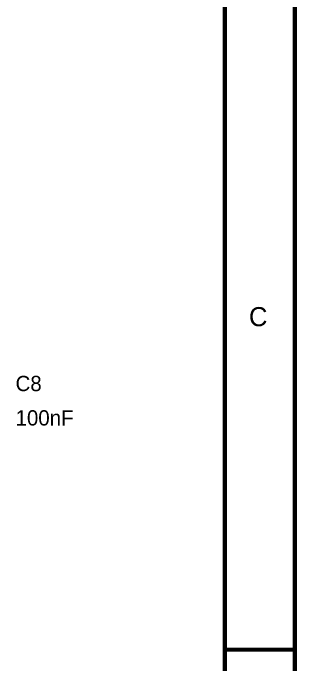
# Model space of a CAD drawing. Header units: millimetres. Extents: x 0 to 11.5, y 0 to 7.6.
# Drawn here: x 10.696 to 11.506, y 1.857 to 3.718 of the extents above; entities that cross this region are included whole.
import ezdxf

# ---------------------------------------------------------------- set-up
doc = ezdxf.new("R2010")
doc.units = ezdxf.units.MM
doc.header["$MEASUREMENT"] = 0
doc.layers.add('Sheet', color=255, linetype='Continuous')

msp = doc.modelspace()

# ---------------------------------------------------------------- linework, layer by layer
at = {"layer": 'Sheet'}
for points, const_width in [([(0, 7.5973), (11.5, 7.5973), (11.5, 0.002), (0, 0.002), (0, 7.5973)], 0.0118), ([(0, 7.5973), (0, 0.002), (11.5, 0.002), (11.5, 7.5973), (0, 7.5973), (0, 7.5973)], 0.0039), ([(0.2005, 7.3976), (11.3002, 7.3976), (11.3002, 0.2017), (0.2005, 0.2017), (0.2005, 7.3976)], 0.0118), ([(0.2005, 7.3976), (0.2005, 0.2017), (11.3002, 0.2017), (11.3002, 7.3976), (0.2005, 7.3976), (0.2005, 7.3976)], 0.0039)]:
    msp.add_lwpolyline(points, close=True, dxfattribs=dict(at, const_width=const_width))
at = {"layer": 'Sheet', "const_width": 0.0118}
msp.add_lwpolyline([(11.5, 1.9007), (11.3002, 1.9007)], dxfattribs=at)

# ---------------------------------------------------------------- texts
at = {"layer": 'Sheet'}
for s, height, p in [('C', 0.0545, (11.3691, 2.8241)), ('C8', 0.04362, (10.7035, 2.6387)), ('100nF', 0.04362, (10.7035, 2.5406))]:
    msp.add_text(s, height=height, dxfattribs=at).set_placement(p)

doc.saveas('drawing.dxf')
